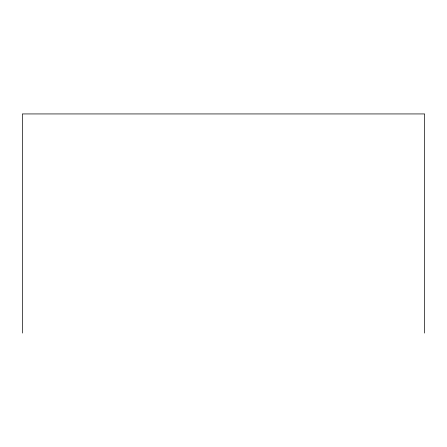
<?xml version="1.0" encoding="UTF-8"?>
<svg xmlns="http://www.w3.org/2000/svg" width="447" height="447" viewBox="0 0 447 447"><rect width="100%" height="100%" fill="white"/><g stroke="black" fill="none" stroke-linecap="round" stroke-linejoin="round"><path stroke-width="0.67" d="M424.65 333.065L424.65 113.935L22.35 113.935L22.35 333.065"/></g></svg>
